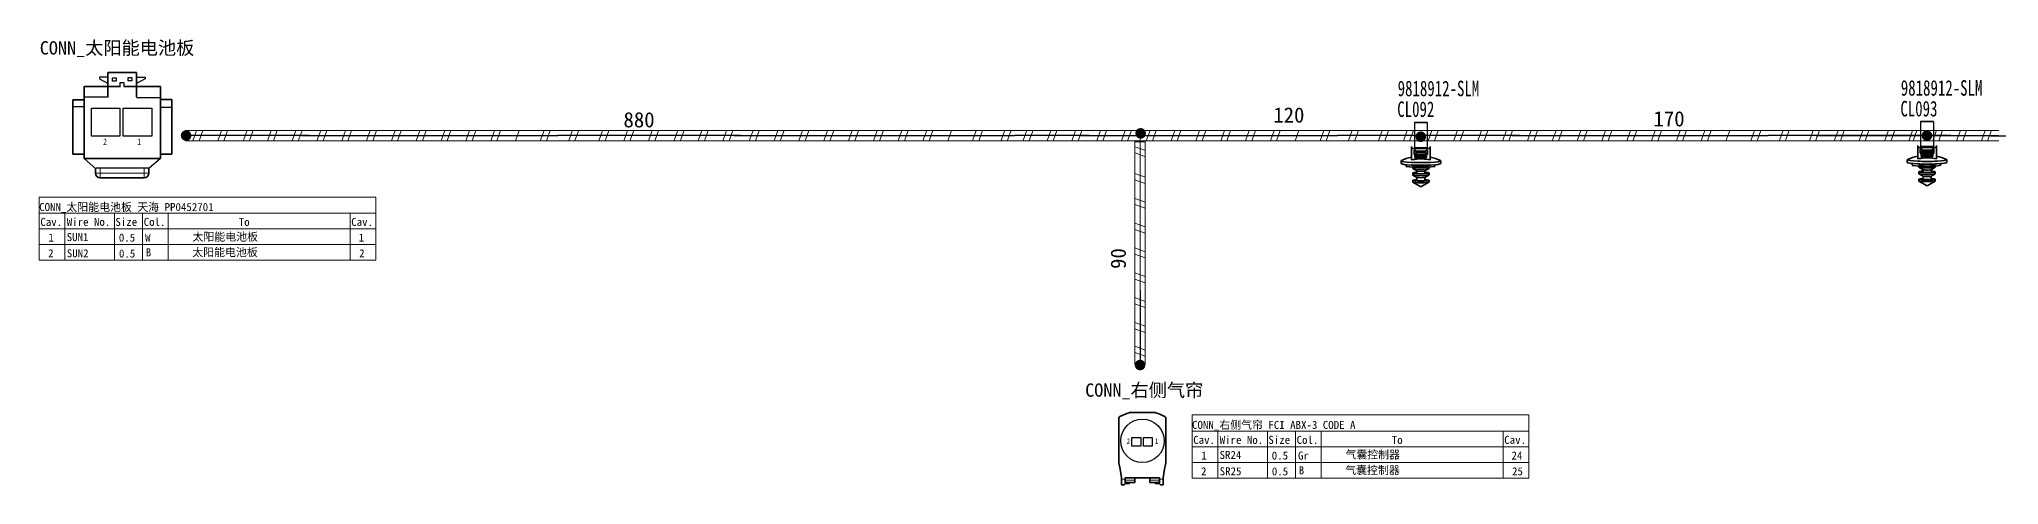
# Model space of a CAD drawing. Header units: millimetres. Extents: x 17 to 3784, y 12 to 1382.
# Drawn here: x 589.9 to 775.8, y 259.3 to 301.6 of the extents above; entities that cross this region are included whole.
import ezdxf

# ---------------------------------------------------------------- set-up
doc = ezdxf.new("R2010")
doc.units = ezdxf.units.MM
doc.layers.add('ENT', color=7, linetype='Continuous', lineweight=18)
doc.layers.add('粗实线层', color=7, linetype='Continuous', lineweight=35)
doc.styles.add('FangSong_GB2312_Style', font='simfang.ttf')
doc.styles.add('foton', font='', dxfattribs={"width": 0.7})
doc.styles.add('HZTXT', font='', dxfattribs={"width": 0.75})
doc.styles.add('样式 2', font='', dxfattribs={"width": 0.75})
doc.styles.get('foton').set_extended_font_data('宋体')
doc.styles.get('HZTXT').set_extended_font_data('宋体')
doc.styles.get('样式 2').set_extended_font_data('宋体')

msp = doc.modelspace()

# ---------------------------------------------------------------- hatches: boundary and pattern name
h = msp.add_hatch(color=0)
edge = h.paths.add_edge_path(flags=0)
edge.add_arc((603.83, 292.48), 0.507, -180, 180, ccw=False)
h = msp.add_hatch(color=0)
edge = h.paths.add_edge_path(flags=0)
edge.add_arc((694.4, 292.69), 0.507, -180, 180, ccw=False)
h = msp.add_hatch(color=0)
edge = h.paths.add_edge_path(flags=0)
edge.add_arc((720.98, 292.37), 0.507, -180, 180, ccw=False)
h = msp.add_hatch(color=0)
edge = h.paths.add_edge_path(flags=0)
edge.add_arc((769.01, 292.48), 0.507, -180, 180, ccw=False)
h = msp.add_hatch(color=0)
edge = h.paths.add_edge_path(flags=0)
edge.add_arc((694.35, 270.71), 0.507, 180, 540)

# ---------------------------------------------------------------- linework, layer by layer
for p, q in [((596.41, 298.03), (595.61, 298.03)), ((595.61, 298.03), (595.61, 297.86)), ((595.61, 297.86), (596.43, 297.41)), ((597.59, 297.14), (597.59, 297.51)), ((597.59, 297.51), (597.92, 297.51)), ((597.92, 297.51), (597.92, 297.14)), ((599.94, 297.86), (599.12, 297.41)), ((599.14, 298.03), (599.94, 298.03)), ((599.94, 298.03), (599.94, 297.86)), ((596.42, 296.11), (594.19, 296.11)), ((599.12, 296.09), (601.39, 296.09)), ((593.08, 295.23), (594.17, 295.23)), ((601.36, 295.19), (602.44, 295.19)), ((603.83, 292.98), (603.83, 291.98)), ((594.16, 290.32), (595.27, 289.34)), ((601.37, 290.28), (600.32, 289.38)), ((693.85, 291.91), (694.82, 291.91)), ((600.32, 289.38), (595.29, 289.38)), ((693.85, 270.75), (694.84, 270.75))]:
    msp.add_line(p, q)
at = {"color": 0, "lineweight": 35, "ltscale": 0.00625}
for p, q in [((596.41, 298.45), (596.41, 298.23)), ((599.13, 298.23), (599.13, 298.45))]:
    msp.add_line(p, q, dxfattribs=at)
at = {"color": 0, "lineweight": 35, "ltscale": 0.075}
msp.add_line((599.13, 298.45), (596.41, 298.45), dxfattribs=at)
at = {"color": 0, "lineweight": 35, "ltscale": 0.02}
for p, q in [((596.41, 298.23), (596.41, 297.5)), ((599.13, 298.23), (599.13, 297.5))]:
    msp.add_line(p, q, dxfattribs=at)
at = {"color": 0, "lineweight": 35, "ltscale": 0.009999}
for p, q in [((596.41, 297.5), (596.41, 296.11)), ((599.13, 297.5), (599.13, 296.15))]:
    msp.add_line(p, q, dxfattribs=at)
at = {"color": 0, "lineweight": 35, "ltscale": 0.0375}
for p, q in [((593.07, 292.32), (593.07, 295.88)), ((602.47, 295.9), (602.47, 292.41)), ((692.59, 259.35), (692.59, 259.88)), ((696.54, 259.35), (696.54, 259.88))]:
    msp.add_line(p, q, dxfattribs=at)
at = {"color": 0, "lineweight": 35, "ltscale": 0.03}
for p, q in [((593.07, 295.88), (594.15, 295.88)), ((594.15, 296.06), (594.15, 297.14)), ((594.15, 297.14), (597.6, 297.14)), ((597.92, 297.14), (601.39, 297.14)), ((601.39, 296.06), (601.39, 297.14)), ((601.39, 295.9), (602.47, 295.9)), ((593.07, 290.72), (594.15, 290.72)), ((602.47, 290.72), (601.39, 290.72))]:
    msp.add_line(p, q, dxfattribs=at)
at = {"color": 0, "lineweight": 35, "ltscale": 0.158751}
for p, q in [((594.15, 296.06), (594.15, 290.32)), ((601.39, 290.32), (601.39, 296.06))]:
    msp.add_line(p, q, dxfattribs=at)
at = {"color": 0}
for p, q in [((768.41, 293.82), (768.41, 291.43)), ((769.63, 293.82), (769.63, 291.43)), ((720.38, 293.72), (720.38, 291.33)), ((721.6, 293.72), (721.6, 291.33))]:
    msp.add_line(p, q, dxfattribs=at)
at = {"color": 0, "lineweight": 35, "ltscale": 0.137499}
for p, q in [((768.41, 293.82), (769.63, 293.82)), ((720.38, 293.72), (721.6, 293.72)), ((720.38, 291.33), (721.6, 291.33)), ((768.41, 291.43), (769.63, 291.43))]:
    msp.add_line(p, q, dxfattribs=at)
at = {"color": 0, "lineweight": 35, "ltscale": 0.05}
for p, q in [((593.07, 290.72), (593.07, 292.53)), ((602.47, 290.72), (602.47, 292.53))]:
    msp.add_line(p, q, dxfattribs=at)
at = {"color": 0, "lineweight": 35, "ltscale": 0.08625}
for p, q in [((597.27, 290.32), (594.15, 290.32)), ((601.39, 290.32), (598.27, 290.32))]:
    msp.add_line(p, q, dxfattribs=at)
at = {"color": 0, "lineweight": 35, "ltscale": 0.027499}
msp.add_line((597.27, 290.32), (598.27, 290.32), dxfattribs=at)
at = {"color": 0, "lineweight": 35, "ltscale": 0.027679}
for p, q in [((719.11, 290.08), (719.11, 289.83)), ((722.87, 290.08), (722.87, 289.83)), ((767.14, 290.19), (767.14, 289.94)), ((770.9, 290.19), (770.9, 289.94))]:
    msp.add_line(p, q, dxfattribs=at)
at = {"color": 0, "lineweight": 35, "ltscale": 0.021804}
for p, q in [((720.1, 291.24), (720.11, 291.43)), ((720.35, 290.88), (720.34, 290.69)), ((720.44, 290.88), (720.43, 290.69)), ((720.44, 290.59), (720.43, 290.4)), ((721.55, 290.88), (721.54, 290.69)), ((721.87, 291.24), (721.88, 291.43)), ((768.13, 291.35), (768.14, 291.54)), ((768.38, 290.99), (768.37, 290.8)), ((768.47, 290.99), (768.46, 290.8)), ((768.47, 290.7), (768.46, 290.51)), ((769.58, 290.99), (769.57, 290.79)), ((769.9, 291.35), (769.91, 291.54))]:
    msp.add_line(p, q, dxfattribs=at)
at = {"color": 0, "lineweight": 35, "ltscale": 0.199999}
for p, q in [((720.1, 291.24), (721.87, 291.24)), ((768.13, 291.35), (769.9, 291.35))]:
    msp.add_line(p, q, dxfattribs=at)
at = {"color": 0, "lineweight": 35, "ltscale": 0.120856}
for p, q in [((720.1, 291.24), (720.1, 290.17)), ((721.87, 291.24), (721.87, 290.17)), ((768.13, 291.35), (768.13, 290.28)), ((769.9, 291.35), (769.9, 290.28))]:
    msp.add_line(p, q, dxfattribs=at)
at = {"color": 0, "lineweight": 35, "ltscale": 0.047321}
for p, q in [((720.34, 290.69), (720.34, 291.11)), ((721.63, 290.69), (721.63, 291.11)), ((768.37, 290.8), (768.37, 291.21)), ((769.66, 290.79), (769.66, 291.21))]:
    msp.add_line(p, q, dxfattribs=at)
at = {"color": 0, "lineweight": 35, "ltscale": 0.014999}
for p, q in [((720.48, 291.11), (720.34, 291.11)), ((768.51, 291.21), (768.37, 291.21)), ((693.86, 259.79), (693.86, 259.58)), ((695.27, 259.79), (695.27, 259.58))]:
    msp.add_line(p, q, dxfattribs=at)
at = {"color": 0, "lineweight": 35, "ltscale": 0.010001}
for p, q in [((720.34, 290.69), (720.43, 290.69)), ((721.54, 290.69), (721.63, 290.69)), ((768.37, 290.8), (768.46, 290.8)), ((769.57, 290.79), (769.66, 290.79)), ((692.59, 260.02), (692.59, 259.88)), ((692.94, 259.88), (692.94, 260.02)), ((696.19, 259.88), (696.19, 260.02)), ((696.54, 259.88), (696.54, 260.02))]:
    msp.add_line(p, q, dxfattribs=at)
at = {"color": 0, "lineweight": 35, "ltscale": 0.025537}
for p, q in [((720.35, 290.88), (720.35, 291.11)), ((768.38, 290.99), (768.38, 291.21))]:
    msp.add_line(p, q, dxfattribs=at)
at = {"color": 0, "lineweight": 35, "ltscale": 0.01}
for p, q in [((720.35, 290.88), (720.44, 290.88)), ((768.38, 290.99), (768.47, 290.99))]:
    msp.add_line(p, q, dxfattribs=at)
at = {"color": 0, "lineweight": 35, "ltscale": 0.032373}
for p, q in [((720.43, 290.4), (720.43, 290.69)), ((720.44, 290.59), (720.44, 290.88)), ((768.46, 290.51), (768.46, 290.8)), ((768.47, 290.7), (768.47, 290.99))]:
    msp.add_line(p, q, dxfattribs=at)
at = {"color": 0, "lineweight": 35, "ltscale": 0.124999}
for p, q in [((721.54, 290.4), (720.43, 290.4)), ((769.57, 290.51), (768.46, 290.51))]:
    msp.add_line(p, q, dxfattribs=at)
at = {"color": 0, "lineweight": 35, "ltscale": 0.01149}
for p, q in [((720.54, 290.59), (720.44, 290.59)), ((768.57, 290.7), (768.47, 290.7))]:
    msp.add_line(p, q, dxfattribs=at)
at = {"color": 0, "lineweight": 35, "ltscale": 0.012451}
for p, q in [((720.48, 291.11), (720.48, 291)), ((720.54, 290.67), (720.54, 290.56)), ((721.43, 290.67), (721.43, 290.56)), ((721.5, 291.11), (721.5, 291)), ((768.51, 291.21), (768.51, 291.1)), ((768.57, 290.78), (768.57, 290.67)), ((769.46, 290.78), (769.46, 290.67)), ((769.53, 291.21), (769.53, 291.1))]:
    msp.add_line(p, q, dxfattribs=at)
at = {"color": 0, "lineweight": 35, "ltscale": 0.114999}
for p, q in [((721.5, 291), (720.48, 291)), ((769.53, 291.1), (768.51, 291.1)), ((595.69, 288.46), (599.85, 288.46))]:
    msp.add_line(p, q, dxfattribs=at)
at = {"color": 0, "lineweight": 35, "ltscale": 0.1}
for p, q in [((720.54, 290.87), (721.43, 290.87)), ((720.55, 290.48), (721.43, 290.48)), ((768.57, 290.98), (769.46, 290.98)), ((768.58, 290.59), (769.46, 290.59))]:
    msp.add_line(p, q, dxfattribs=at)
at = {"color": 0, "lineweight": 35, "ltscale": 0.000439834}
for p, q in [((720.54, 290.87), (720.54, 290.87)), ((768.57, 290.98), (768.57, 290.98))]:
    msp.add_line(p, q, dxfattribs=at)
at = {"color": 0, "lineweight": 35, "ltscale": 0.099999}
for p, q in [((720.54, 290.87), (721.43, 290.87)), ((720.54, 290.69), (721.43, 290.69)), ((768.57, 290.98), (769.46, 290.98)), ((768.57, 290.8), (769.46, 290.8))]:
    msp.add_line(p, q, dxfattribs=at)
at = {"color": 0, "lineweight": 35, "ltscale": 0.019922}
for p, q in [((720.54, 290.87), (720.54, 290.69)), ((721.43, 290.87), (721.43, 290.69)), ((768.57, 290.98), (768.57, 290.8)), ((769.46, 290.98), (769.46, 290.8))]:
    msp.add_line(p, q, dxfattribs=at)
at = {"color": 0, "lineweight": 35, "ltscale": 0.002181}
for p, q in [((720.54, 290.69), (720.54, 290.67)), ((721.43, 290.69), (721.43, 290.67)), ((768.57, 290.8), (768.57, 290.78)), ((769.46, 290.8), (769.46, 290.78))]:
    msp.add_line(p, q, dxfattribs=at)
at = {"color": 0, "lineweight": 35, "ltscale": 0.099998}
for p, q in [((720.54, 290.67), (721.43, 290.67)), ((720.54, 290.56), (721.43, 290.56)), ((768.57, 290.78), (769.46, 290.78)), ((768.57, 290.67), (769.46, 290.67))]:
    msp.add_line(p, q, dxfattribs=at)
at = {"color": 0, "lineweight": 35, "ltscale": 0.009468}
for p, q in [((720.55, 290.56), (720.55, 290.48)), ((768.58, 290.67), (768.58, 290.59))]:
    msp.add_line(p, q, dxfattribs=at)
at = {"color": 0, "lineweight": 35, "ltscale": 0.018183}
for p, q in [((721.43, 290.71), (721.43, 290.87)), ((769.46, 290.82), (769.46, 290.98))]:
    msp.add_line(p, q, dxfattribs=at)
at = {"color": 0, "lineweight": 35, "ltscale": 0.000439867}
for p, q in [((721.43, 290.87), (721.43, 290.87)), ((769.46, 290.98), (769.46, 290.98))]:
    msp.add_line(p, q, dxfattribs=at)
at = {"color": 0, "lineweight": 35, "ltscale": 0.002853}
for p, q in [((721.43, 290.74), (721.43, 290.71)), ((769.46, 290.84), (769.46, 290.82))]:
    msp.add_line(p, q, dxfattribs=at)
at = {"color": 0, "lineweight": 35, "ltscale": 0.023842}
for p, q in [((721.43, 290.52), (721.43, 290.73)), ((769.46, 290.62), (769.46, 290.83))]:
    msp.add_line(p, q, dxfattribs=at)
at = {"color": 0, "lineweight": 35, "ltscale": 0.012045}
for p, q in [((721.54, 290.59), (721.43, 290.59)), ((769.57, 290.7), (769.46, 290.7))]:
    msp.add_line(p, q, dxfattribs=at)
at = {"color": 0, "lineweight": 35, "ltscale": 0.001513}
for p, q in [((721.43, 290.56), (721.43, 290.58)), ((769.46, 290.67), (769.46, 290.68))]:
    msp.add_line(p, q, dxfattribs=at)
at = {"color": 0, "lineweight": 35, "ltscale": 0.010273}
for p, q in [((721.43, 290.57), (721.43, 290.48)), ((769.46, 290.68), (769.46, 290.59))]:
    msp.add_line(p, q, dxfattribs=at)
at = {"color": 0, "lineweight": 35, "ltscale": 0.004356}
for p, q in [((721.43, 290.48), (721.43, 290.52)), ((769.46, 290.59), (769.46, 290.62))]:
    msp.add_line(p, q, dxfattribs=at)
at = {"color": 0, "lineweight": 35, "ltscale": 0.012463}
for p, q in [((721.5, 291.11), (721.5, 291)), ((769.53, 291.21), (769.53, 291.1))]:
    msp.add_line(p, q, dxfattribs=at)
at = {"color": 0, "lineweight": 35, "ltscale": 0.015}
for p, q in [((721.63, 291.11), (721.5, 291.11)), ((769.66, 291.21), (769.53, 291.21))]:
    msp.add_line(p, q, dxfattribs=at)
at = {"color": 0, "lineweight": 35, "ltscale": 0.032379}
for p, q in [((721.54, 290.4), (721.54, 290.69)), ((769.57, 290.51), (769.57, 290.79))]:
    msp.add_line(p, q, dxfattribs=at)
at = {"color": 0, "lineweight": 35, "ltscale": 0.009064}
for p, q in [((721.55, 290.88), (721.63, 290.88)), ((769.58, 290.99), (769.66, 290.99))]:
    msp.add_line(p, q, dxfattribs=at)
at = {"color": 0, "lineweight": 35, "ltscale": 0.113794}
for p, q in [((721.88, 290.42), (721.88, 291.43)), ((769.91, 290.53), (769.91, 291.54))]:
    msp.add_line(p, q, dxfattribs=at)
at = {"color": 0, "lineweight": 35, "ltscale": 0.0125}
for p, q in [((595.24, 289.37), (595.24, 288.92)), ((600.3, 288.92), (600.3, 289.37))]:
    msp.add_line(p, q, dxfattribs=at)
at = {"color": 0, "lineweight": 13, "ltscale": 0.0125}
for p, q in [((595.24, 288.92), (595.69, 288.92)), ((595.69, 289.37), (595.69, 288.92)), ((595.69, 288.46), (595.69, 288.92)), ((599.85, 288.92), (599.85, 289.37)), ((600.3, 288.92), (599.85, 288.92)), ((599.85, 288.46), (599.85, 288.92))]:
    msp.add_line(p, q, dxfattribs=at)
at = {"color": 0, "lineweight": 13, "ltscale": 0.114999}
msp.add_line((595.69, 288.92), (599.85, 288.92), dxfattribs=at)
at = {"color": 0, "lineweight": 35, "ltscale": 0.01853}
for p, q in [((720.22, 289.37), (720.22, 289.54)), ((768.25, 289.48), (768.25, 289.64))]:
    msp.add_line(p, q, dxfattribs=at)
at = {"color": 0, "lineweight": 35, "ltscale": 0.051177}
for p, q in [((720.61, 289.13), (720.22, 289.36)), ((768.64, 289.24), (768.25, 289.47))]:
    msp.add_line(p, q, dxfattribs=at)
at = {"color": 0, "lineweight": 35, "ltscale": 0.019769}
for p, q in [((720.22, 288.75), (720.22, 288.93)), ((721.77, 288.75), (721.77, 288.93)), ((768.25, 288.86), (768.25, 289.04)), ((769.8, 288.86), (769.8, 289.04))]:
    msp.add_line(p, q, dxfattribs=at)
at = {"color": 0, "lineweight": 35, "ltscale": 0.051179}
for p, q in [((720.61, 288.51), (720.22, 288.74)), ((721.37, 288.51), (721.76, 288.74)), ((768.64, 288.62), (768.25, 288.85)), ((769.4, 288.62), (769.79, 288.85))]:
    msp.add_line(p, q, dxfattribs=at)
at = {"color": 0, "lineweight": 35, "ltscale": 0.017883}
for p, q in [((720.22, 288.07), (720.22, 288.23)), ((721.77, 288.07), (721.77, 288.23)), ((768.25, 288.18), (768.25, 288.34)), ((769.8, 288.18), (769.8, 288.34))]:
    msp.add_line(p, q, dxfattribs=at)
at = {"color": 0, "lineweight": 35, "ltscale": 0.02207}
for p, q in [((720.61, 289.48), (720.61, 289.67)), ((721.37, 289.48), (721.37, 289.67)), ((768.64, 289.58), (768.64, 289.78)), ((769.4, 289.58), (769.4, 289.78))]:
    msp.add_line(p, q, dxfattribs=at)
at = {"color": 0, "lineweight": 35, "ltscale": 0.029858}
for p, q in [((720.61, 288.87), (720.61, 289.13)), ((721.37, 288.87), (721.37, 289.13)), ((768.64, 288.98), (768.64, 289.24)), ((769.4, 288.98), (769.4, 289.24))]:
    msp.add_line(p, q, dxfattribs=at)
at = {"color": 0, "lineweight": 35, "ltscale": 0.032245}
for p, q in [((720.61, 288.23), (720.61, 288.51)), ((721.37, 288.23), (721.37, 288.51)), ((768.64, 288.34), (768.64, 288.62)), ((769.4, 288.34), (769.4, 288.62))]:
    msp.add_line(p, q, dxfattribs=at)
at = {"color": 0, "lineweight": 35, "ltscale": 0.051178}
for p, q in [((721.37, 289.13), (721.76, 289.36)), ((769.4, 289.24), (769.79, 289.47))]:
    msp.add_line(p, q, dxfattribs=at)
at = {"color": 0, "lineweight": 35, "ltscale": 0.018536}
for p, q in [((721.77, 289.37), (721.77, 289.54)), ((769.8, 289.48), (769.8, 289.64))]:
    msp.add_line(p, q, dxfattribs=at)
at = {"color": 0, "lineweight": 35, "ltscale": 0.100609}
for p, q in [((720.99, 287.61), (720.22, 288.06)), ((769.02, 287.71), (768.25, 288.17))]:
    msp.add_line(p, q, dxfattribs=at)
at = {"color": 0, "lineweight": 35, "ltscale": 0.10061}
for p, q in [((720.99, 287.61), (721.76, 288.06)), ((769.02, 287.71), (769.79, 288.17))]:
    msp.add_line(p, q, dxfattribs=at)
at = {"color": 0, "lineweight": 35, "ltscale": 0.171391}
msp.add_line((695.78, 266.2), (693.35, 266.2), dxfattribs=at)
at = {"color": 0, "lineweight": 35, "ltscale": 0.182632}
for p, q in [((692.34, 265.67), (692.34, 263.09)), ((696.79, 263.09), (696.79, 265.67))]:
    msp.add_line(p, q, dxfattribs=at)
at = {"color": 0, "lineweight": 35, "ltscale": 0.117499}
for p, q in [((692.34, 261.43), (692.34, 263.09)), ((696.79, 261.43), (696.79, 263.09))]:
    msp.add_line(p, q, dxfattribs=at)
at = {"color": 0, "lineweight": 35, "ltscale": 0.043145}
for p, q in [((692.34, 261.43), (692.45, 260.83)), ((696.79, 261.43), (696.68, 260.83))]:
    msp.add_line(p, q, dxfattribs=at)
at = {"color": 0, "lineweight": 35, "ltscale": 0.058375}
for p, q in [((692.45, 260.83), (692.59, 260.02)), ((696.54, 260.02), (696.68, 260.83))]:
    msp.add_line(p, q, dxfattribs=at)
at = {"color": 0, "lineweight": 13, "ltscale": 0.025}
for p, q in [((692.59, 259.88), (692.94, 259.88)), ((696.19, 259.88), (696.54, 259.88))]:
    msp.add_line(p, q, dxfattribs=at)
at = {"color": 0, "lineweight": 35, "ltscale": 0.0175}
for p, q in [((692.59, 259.35), (692.84, 259.35)), ((696.3, 259.35), (696.54, 259.35))]:
    msp.add_line(p, q, dxfattribs=at)
at = {"color": 0, "lineweight": 35, "ltscale": 0.010607}
for p, q in [((692.94, 259.45), (692.83, 259.35)), ((696.19, 259.45), (696.3, 259.35))]:
    msp.add_line(p, q, dxfattribs=at)
at = {"color": 0, "lineweight": 35, "ltscale": 0.23}
msp.add_line((696.19, 260.02), (692.94, 260.02), dxfattribs=at)
at = {"color": 0, "lineweight": 35, "ltscale": 0.029999}
for p, q in [((692.94, 259.45), (692.94, 259.88)), ((696.19, 259.45), (696.19, 259.88))]:
    msp.add_line(p, q, dxfattribs=at)
at = {"color": 0, "lineweight": 13, "ltscale": 0.065}
for p, q in [((692.94, 259.79), (693.86, 259.79)), ((695.27, 259.79), (696.19, 259.79))]:
    msp.add_line(p, q, dxfattribs=at)
at = {"color": 0, "lineweight": 35, "ltscale": 0.065}
for p, q in [((692.94, 259.58), (693.86, 259.58)), ((695.27, 259.58), (696.19, 259.58))]:
    msp.add_line(p, q, dxfattribs=at)
at = {"color": 0, "lineweight": 13, "ltscale": 0.02875}
for p, q in [((692.94, 259.52), (693.35, 259.52)), ((695.78, 259.52), (696.19, 259.52))]:
    msp.add_line(p, q, dxfattribs=at)
at = {"color": 0, "lineweight": 35, "ltscale": 0.02875}
for p, q in [((692.94, 259.47), (693.35, 259.47)), ((695.78, 259.47), (696.19, 259.47))]:
    msp.add_line(p, q, dxfattribs=at)
at = {"color": 0, "lineweight": 35, "ltscale": 0.003876}
for p, q in [((693.35, 259.58), (693.35, 259.52)), ((695.78, 259.58), (695.78, 259.52))]:
    msp.add_line(p, q, dxfattribs=at)
at = {"color": 0, "lineweight": 35, "ltscale": 0.003748}
for p, q in [((693.35, 259.52), (693.35, 259.47)), ((695.78, 259.52), (695.78, 259.47))]:
    msp.add_line(p, q, dxfattribs=at)
at = {"color": 0, "lineweight": 35, "ltscale": 0.016251}
for p, q in [((693.86, 260.02), (693.86, 259.79)), ((695.27, 260.02), (695.27, 259.79))]:
    msp.add_line(p, q, dxfattribs=at)
for points in [[(596.86, 297.96), (597.2, 297.96), (597.2, 297.64), (596.86, 297.64)], [(598.33, 297.98), (598.67, 297.98), (598.67, 297.67), (598.33, 297.67)]]:
    msp.add_lwpolyline(points, close=True)
at = {"color": 0}
for points in [[(594.84, 295.08), (597.55, 295.08), (597.55, 292.44), (594.84, 292.44)], [(597.87, 295.08), (600.59, 295.08), (600.59, 292.44), (597.87, 292.44)], [(694.42, 263.02), (693.57, 263.02), (693.57, 263.84), (694.42, 263.84)], [(695.51, 263.02), (694.66, 263.02), (694.66, 263.84), (695.51, 263.84)]]:
    msp.add_lwpolyline(points, close=True, dxfattribs=at)
at = {"color": 7, "linetype": 'Continuous', "lineweight": 0}
for points in [[(603.77, 292.97), (606.12, 292.97)], [(606.12, 291.99), (603.77, 291.99)], [(604.47, 291.99), (604.83, 292.97)], [(605.06, 291.99), (605.42, 292.97)], [(606.12, 292.97), (608.48, 292.97)], [(608.48, 291.99), (606.12, 291.99)], [(606.83, 291.99), (607.18, 292.97)], [(607.42, 291.99), (607.77, 292.97)], [(608.48, 292.97), (610.83, 292.97)], [(610.83, 291.99), (608.48, 291.99)], [(609.27, 292.01), (609.62, 292.99)], [(609.86, 292.01), (610.21, 292.99)], [(610.83, 292.97), (613.19, 292.97)], [(613.19, 291.99), (610.83, 291.99)], [(611.54, 291.99), (611.89, 292.97)], [(612.13, 291.99), (612.48, 292.97)], [(613.19, 292.97), (615.54, 292.97)], [(615.54, 291.99), (613.19, 291.99)], [(613.89, 291.99), (614.25, 292.97)], [(614.48, 291.99), (614.83, 292.97)], [(615.54, 292.97), (617.9, 292.97)], [(617.9, 291.99), (615.54, 291.99)], [(616.6, 292.97), (616.25, 291.99)], [(617.19, 292.97), (616.84, 291.99)], [(617.9, 292.97), (620.25, 292.97)], [(620.25, 291.99), (617.9, 291.99)], [(618.96, 292.97), (618.6, 291.99)], [(619.54, 292.97), (619.19, 291.99)], [(620.25, 292.97), (622.6, 292.97)], [(622.6, 291.99), (620.25, 291.99)], [(621.31, 292.97), (620.96, 291.99)], [(621.9, 292.97), (621.55, 291.99)], [(622.6, 292.97), (624.96, 292.97)], [(624.96, 291.99), (622.6, 291.99)], [(623.66, 292.97), (623.31, 291.99)], [(624.25, 292.97), (623.9, 291.99)], [(624.96, 292.97), (627.31, 292.97)], [(627.31, 291.99), (624.96, 291.99)], [(626.02, 292.97), (625.67, 291.99)], [(626.61, 292.97), (626.25, 291.99)], [(627.31, 292.97), (629.67, 292.97)], [(629.67, 291.99), (627.31, 291.99)], [(628.37, 292.97), (628.02, 291.99)], [(628.96, 292.97), (628.61, 291.99)], [(629.67, 292.97), (632.02, 292.97)], [(632.02, 291.99), (629.67, 291.99)], [(630.73, 292.97), (630.37, 291.99)], [(631.32, 292.97), (630.96, 291.99)], [(632.02, 292.97), (634.38, 292.97)], [(634.38, 291.99), (632.02, 291.99)], [(633.08, 292.97), (632.73, 291.99)], [(633.67, 292.97), (633.32, 291.99)], [(634.38, 292.97), (636.73, 292.97)], [(636.73, 291.99), (634.38, 291.99)], [(635.44, 292.97), (635.08, 291.99)], [(636.73, 292.97), (639.09, 292.97)], [(639.09, 291.99), (636.73, 291.99)], [(637.79, 292.97), (637.44, 291.99)], [(638.38, 292.97), (638.03, 291.99)], [(639.09, 292.97), (641.44, 292.97)], [(641.44, 291.99), (639.09, 291.99)], [(640.15, 292), (640.5, 292.98)], [(640.73, 292), (641.09, 292.98)], [(644.65, 291.99), (641.2, 291.99)], [(641.29, 292.97), (644.65, 292.97)], [(643, 291.99), (643.35, 292.97)], [(643.59, 291.99), (643.94, 292.97)], [(644.65, 292.97), (647, 292.97)], [(647, 291.99), (644.65, 291.99)], [(645.35, 291.99), (645.71, 292.97)], [(645.94, 291.99), (646.3, 292.97)], [(647, 292.97), (649.36, 292.97)], [(649.36, 291.99), (647, 291.99)], [(647.71, 291.99), (648.06, 292.97)], [(648.3, 291.99), (648.65, 292.97)], [(649.36, 292.97), (651.71, 292.97)], [(651.71, 291.99), (649.36, 291.99)], [(650.15, 292.01), (650.5, 292.99)], [(650.74, 292.01), (651.09, 292.99)], [(651.71, 292.97), (654.06, 292.97)], [(654.06, 291.99), (651.71, 291.99)], [(652.42, 291.99), (652.77, 292.97)], [(653.01, 291.99), (653.36, 292.97)], [(654.06, 292.97), (656.96, 292.97)], [(656.71, 291.99), (654.06, 291.99)], [(654.77, 291.99), (655.12, 292.97)], [(655.36, 291.99), (655.71, 292.97)], [(656.57, 292.97), (658.92, 292.97)], [(658.92, 291.99), (656.57, 291.99)], [(657.63, 292.97), (657.27, 291.99)], [(658.21, 292.97), (657.86, 291.99)], [(658.92, 292.97), (661.27, 292.97)], [(661.27, 291.99), (658.92, 291.99)], [(659.98, 292.97), (659.63, 291.99)], [(660.57, 292.97), (660.21, 291.99)], [(661.27, 292.97), (663.63, 292.97)], [(663.63, 291.99), (661.27, 291.99)], [(662.33, 292.97), (661.98, 291.99)], [(662.92, 292.97), (662.57, 291.99)], [(663.63, 292.97), (665.98, 292.97)], [(665.98, 291.99), (663.63, 291.99)], [(664.69, 292.97), (664.34, 291.99)], [(665.28, 292.97), (664.92, 291.99)], [(665.98, 292.97), (668.34, 292.97)], [(668.34, 291.99), (665.98, 291.99)], [(667.04, 292.97), (666.69, 291.99)], [(667.63, 292.97), (667.28, 291.99)], [(668.34, 292.97), (670.69, 292.97)], [(670.69, 291.99), (668.34, 291.99)], [(669.4, 292.97), (669.04, 291.99)], [(669.99, 292.97), (669.63, 291.99)], [(670.69, 292.97), (673.05, 292.97)], [(673.05, 291.99), (670.69, 291.99)], [(671.75, 292.97), (671.4, 291.99)], [(672.34, 292.97), (671.99, 291.99)], [(673.05, 292.97), (675.4, 292.97)], [(675.4, 291.99), (673.05, 291.99)], [(674.11, 292.97), (673.75, 291.99)], [(674.69, 292.97), (674.34, 291.99)], [(675.4, 292.97), (677.75, 292.97)], [(677.75, 291.99), (675.4, 291.99)], [(676.46, 292.97), (676.11, 291.99)], [(677.75, 292.97), (680.11, 292.97)], [(680.11, 291.99), (677.75, 291.99)], [(678.81, 292.97), (678.46, 291.99)], [(679.4, 292.97), (679.05, 291.99)], [(680.11, 292.97), (682.46, 292.97)], [(682.46, 291.99), (680.11, 291.99)], [(681.17, 292), (681.52, 292.98)], [(681.76, 292), (682.11, 292.98)], [(682.46, 292.97), (684.81, 292.97)], [(684.81, 291.99), (682.46, 291.99)], [(683.25, 292.01), (683.61, 292.99)], [(683.84, 292.01), (684.2, 292.99)], [(684.81, 292.97), (687.17, 292.97)], [(687.17, 291.99), (684.81, 291.99)], [(685.52, 291.99), (685.87, 292.97)], [(686.11, 291.99), (686.46, 292.97)], [(687.17, 292.97), (689.52, 292.97)], [(689.52, 291.99), (687.17, 291.99)], [(687.88, 291.99), (688.23, 292.97)], [(688.46, 291.99), (688.82, 292.97)], [(689.52, 292.97), (691.88, 292.97)], [(691.88, 291.99), (689.52, 291.99)], [(690.58, 292.97), (690.23, 291.99)], [(691.17, 292.97), (690.82, 291.99)], [(691.88, 292.97), (694.23, 292.97)], [(694.23, 291.99), (691.88, 291.99)], [(692.94, 292.97), (692.58, 291.99)], [(693.52, 292.97), (693.17, 291.99)], [(693.86, 289.59), (693.86, 291.94)], [(694.23, 292.97), (696.59, 292.97)], [(696.59, 291.99), (694.23, 291.99)], [(694.84, 291.94), (694.84, 289.59)], [(695.29, 292.97), (694.94, 291.99)], [(695.88, 292.97), (695.53, 291.99)], [(696.59, 292.97), (698.94, 292.97)], [(698.94, 291.99), (696.59, 291.99)], [(697.64, 292.97), (697.29, 291.99)], [(698.23, 292.97), (697.88, 291.99)], [(698.94, 292.97), (701.29, 292.97)], [(701.29, 291.99), (698.94, 291.99)], [(700, 292.97), (699.65, 291.99)], [(700.59, 292.97), (700.23, 291.99)], [(701.29, 292.97), (703.65, 292.97)], [(703.65, 291.99), (701.29, 291.99)], [(702.35, 292.97), (702, 291.99)], [(702.94, 292.97), (702.59, 291.99)], [(703.65, 292.97), (706, 292.97)], [(706, 291.99), (703.65, 291.99)], [(704.71, 292.97), (704.35, 291.99)], [(705.3, 292.97), (704.94, 291.99)], [(706, 292.97), (708.36, 292.97)], [(708.36, 291.99), (706, 291.99)], [(707.06, 292.97), (706.71, 291.99)], [(707.65, 292.97), (707.3, 291.99)], [(708.36, 292.97), (710.71, 292.97)], [(710.71, 291.99), (708.36, 291.99)], [(709.42, 292.97), (709.06, 291.99)], [(694.85, 291.06), (693.87, 291.42)], [(694.85, 290.47), (693.87, 290.83)], [(693.86, 287.23), (693.86, 289.59)], [(693.86, 288.88), (694.84, 288.53)], [(693.86, 288.29), (694.84, 287.94)], [(694.84, 289.59), (694.84, 287.23)], [(693.86, 284.88), (693.86, 287.23)], [(693.86, 286.52), (694.84, 286.17)], [(694.84, 287.23), (694.84, 284.88)], [(693.86, 285.94), (694.84, 285.58)], [(693.86, 282.52), (693.86, 284.88)], [(694.84, 284.88), (694.84, 282.52)], [(693.86, 284.17), (694.84, 283.82)], [(693.86, 283.58), (694.84, 283.23)], [(693.86, 280.17), (693.86, 282.52)], [(693.86, 281.82), (694.84, 281.46)], [(693.86, 281.23), (694.84, 280.87)], [(694.84, 282.52), (694.84, 280.17)], [(693.86, 277.81), (693.86, 280.17)], [(693.86, 279.46), (694.84, 279.11)], [(694.84, 280.17), (694.84, 277.81)], [(693.86, 278.87), (694.84, 278.52)], [(693.86, 275.46), (693.86, 277.81)], [(694.84, 276.75), (693.86, 277.11)], [(694.84, 277.81), (694.84, 275.46)], [(694.84, 276.17), (693.86, 276.52)], [(693.86, 273.11), (693.86, 275.46)], [(694.84, 275.46), (694.84, 273.11)], [(694.84, 274.4), (693.86, 274.75)], [(694.84, 273.81), (693.86, 274.16)], [(694.82, 272.13), (693.84, 272.49)], [(694.82, 271.55), (693.84, 271.9)], [(693.86, 270.75), (693.86, 273.11)], [(694.84, 273.11), (694.84, 270.75)]]:
    msp.add_lwpolyline(points, dxfattribs=at)
at = {"color": 7, "linetype": 'Continuous', "lineweight": 13}
for points in [[(615.54, 292.48), (603.82, 292.48)], [(639.09, 292.48), (615.57, 292.48)], [(656.42, 292.48), (639.09, 292.48)], [(680.11, 292.48), (656.6, 292.48)], [(689.52, 292.48), (682.43, 292.48)], [(713.07, 292.48), (689.56, 292.48)], [(694.35, 292.82), (694.35, 270.72)], [(589.89, 286.65), (621.83, 286.65)], [(589.89, 286.65), (589.89, 280.65)], [(621.83, 286.65), (621.83, 280.65)], [(589.89, 285.12), (621.83, 285.12)], [(592.33, 285.12), (592.33, 280.65)], [(597.03, 285.12), (597.03, 280.65)], [(599.7, 285.12), (599.7, 280.65)], [(602.14, 285.12), (602.14, 280.65)], [(619.4, 285.12), (619.4, 280.65)], [(589.89, 283.63), (621.83, 283.63)], [(589.89, 282.14), (621.83, 282.14)], [(589.89, 280.65), (621.83, 280.65)], [(699.28, 265.98), (731.23, 265.98)], [(699.28, 265.98), (699.28, 259.97)], [(731.23, 265.98), (731.23, 259.97)], [(699.28, 264.45), (731.23, 264.45)], [(701.72, 264.45), (701.72, 259.97)], [(706.43, 264.45), (706.43, 259.97)], [(709.09, 264.45), (709.09, 259.97)], [(711.53, 264.45), (711.53, 259.97)], [(728.79, 264.45), (728.79, 259.97)], [(699.28, 262.96), (731.23, 262.96)], [(699.28, 261.47), (731.23, 261.47)], [(699.28, 259.97), (731.23, 259.97)]]:
    msp.add_lwpolyline(points, dxfattribs=at)
at = {"color": 7, "linetype": 'Continuous', "lineweight": 25}
for points in [[(615.55, 292.48), (603.82, 292.48)], [(614.79, 292.48), (639.09, 292.48)], [(656.43, 292.48), (639.09, 292.48)], [(655.81, 292.48), (682.44, 292.48)], [(689.53, 292.48), (682.43, 292.48)], [(688.77, 292.48), (713.07, 292.48)], [(694.35, 277.82), (694.35, 270.72)]]:
    msp.add_lwpolyline(points, dxfattribs=at)
at = {"color": 0, "linetype": 'Continuous', "lineweight": 0}
for points in [[(710.71, 292.97), (713.07, 292.97)], [(713.07, 291.99), (710.71, 291.99)], [(711.77, 292.97), (711.42, 291.99)], [(712.36, 292.97), (712.01, 291.99)], [(713.07, 292.97), (715.42, 292.97)], [(715.42, 291.99), (713.07, 291.99)], [(714.13, 292), (714.48, 292.98)], [(714.71, 292), (715.07, 292.98)], [(718.63, 291.99), (715.18, 291.99)], [(715.27, 292.97), (718.63, 292.97)], [(716.98, 291.99), (717.33, 292.97)], [(717.57, 291.99), (717.92, 292.97)], [(718.63, 292.97), (720.98, 292.97)], [(720.98, 291.99), (718.63, 291.99)], [(719.33, 291.99), (719.69, 292.97)], [(719.92, 291.99), (720.28, 292.97)], [(720.98, 292.97), (723.34, 292.97)], [(723.34, 291.99), (720.98, 291.99)], [(721.69, 291.99), (722.04, 292.97)], [(722.28, 291.99), (722.63, 292.97)], [(723.34, 292.97), (725.69, 292.97)], [(725.69, 291.99), (723.34, 291.99)], [(724.13, 292.01), (724.48, 292.99)], [(724.72, 292.01), (725.07, 292.99)], [(725.69, 292.97), (728.05, 292.97)], [(728.05, 291.99), (725.69, 291.99)], [(726.4, 291.99), (726.75, 292.97)], [(726.99, 291.99), (727.34, 292.97)], [(728.05, 292.97), (730.4, 292.97)], [(730.4, 291.99), (728.05, 291.99)], [(728.75, 291.99), (729.1, 292.97)], [(729.34, 291.99), (729.69, 292.97)], [(730.4, 292.97), (732.76, 292.97)], [(732.76, 291.99), (730.4, 291.99)], [(731.46, 292.97), (731.11, 291.99)], [(732.05, 292.97), (731.7, 291.99)], [(732.76, 292.97), (735.11, 292.97)], [(735.11, 291.99), (732.76, 291.99)], [(733.82, 292.97), (733.46, 291.99)], [(734.4, 292.97), (734.05, 291.99)], [(735.11, 292.97), (737.46, 292.97)], [(737.46, 291.99), (735.11, 291.99)], [(736.17, 292.97), (735.82, 291.99)], [(736.76, 292.97), (736.41, 291.99)], [(737.46, 292.97), (739.82, 292.97)], [(739.82, 291.99), (737.46, 291.99)], [(738.52, 292.97), (738.17, 291.99)], [(739.11, 292.97), (738.76, 291.99)], [(739.82, 292.97), (742.17, 292.97)], [(742.17, 291.99), (739.82, 291.99)], [(740.88, 292.97), (740.53, 291.99)], [(741.47, 292.97), (741.11, 291.99)], [(742.17, 292.97), (744.53, 292.97)], [(744.53, 291.99), (742.17, 291.99)], [(743.23, 292.97), (742.88, 291.99)], [(743.82, 292.97), (743.47, 291.99)], [(744.53, 292.97), (746.88, 292.97)], [(746.88, 291.99), (744.53, 291.99)], [(745.59, 292.97), (745.23, 291.99)], [(746.18, 292.97), (745.82, 291.99)], [(746.88, 292.97), (749.24, 292.97)], [(749.24, 291.99), (746.88, 291.99)], [(747.94, 292.97), (747.59, 291.99)], [(748.53, 292.97), (748.18, 291.99)], [(749.24, 292.97), (751.59, 292.97)], [(751.59, 291.99), (749.24, 291.99)], [(750.3, 292.97), (749.94, 291.99)], [(751.59, 292.97), (753.95, 292.97)], [(753.95, 291.99), (751.59, 291.99)], [(752.65, 292.97), (752.3, 291.99)], [(753.24, 292.97), (752.89, 291.99)], [(753.95, 292.97), (756.3, 292.97)], [(756.3, 291.99), (753.95, 291.99)], [(755.01, 292), (755.36, 292.98)], [(755.59, 292), (755.95, 292.98)], [(759.51, 291.99), (756.06, 291.99)], [(756.14, 292.97), (759.51, 292.97)], [(757.86, 291.99), (758.21, 292.97)], [(758.45, 291.99), (758.8, 292.97)], [(759.51, 292.97), (761.86, 292.97)], [(761.86, 291.99), (759.51, 291.99)], [(760.21, 291.99), (760.57, 292.97)], [(760.8, 291.99), (761.16, 292.97)], [(761.86, 292.97), (764.22, 292.97)], [(764.22, 291.99), (761.86, 291.99)], [(762.57, 291.99), (762.92, 292.97)], [(763.16, 291.99), (763.51, 292.97)], [(764.22, 292.97), (766.57, 292.97)], [(766.57, 291.99), (764.22, 291.99)], [(765.01, 292), (765.36, 292.99)], [(765.6, 292), (765.95, 292.99)], [(766.57, 292.97), (768.92, 292.97)], [(768.92, 291.99), (766.57, 291.99)], [(767.28, 291.99), (767.63, 292.97)], [(767.7, 291.98), (768.06, 292.96)], [(768.76, 292.96), (771.12, 292.96)], [(771.12, 291.98), (768.76, 291.98)], [(769.56, 291.99), (769.91, 292.98)], [(770.15, 291.99), (770.5, 292.98)], [(771.12, 292.96), (773.47, 292.96)], [(773.47, 291.98), (771.12, 291.98)], [(771.82, 291.98), (772.18, 292.96)], [(772.41, 291.98), (772.77, 292.96)], [(773.47, 292.96), (775.83, 292.96)], [(775.83, 291.98), (773.47, 291.98)], [(774.18, 291.98), (774.53, 292.96)], [(774.77, 291.98), (775.12, 292.96)]]:
    msp.add_lwpolyline(points, dxfattribs=at)
at = {"color": 0, "linetype": 'Continuous', "lineweight": 13}
for points in [[(730.4, 292.48), (713.07, 292.48)], [(753.95, 292.48), (730.43, 292.48)], [(771.28, 292.48), (753.95, 292.48)], [(775.82, 292.47), (758.49, 292.47)]]:
    msp.add_lwpolyline(points, dxfattribs=at)
at = {"color": 0, "linetype": 'Continuous', "lineweight": 25}
for points in [[(730.41, 292.48), (713.07, 292.48)], [(729.65, 292.48), (753.95, 292.48)], [(771.29, 292.48), (753.95, 292.48)], [(775.83, 292.47), (758.49, 292.47)], [(775.08, 292.46), (799.37, 292.46)]]:
    msp.add_lwpolyline(points, dxfattribs=at)
at = {"color": 0, "lineweight": 35}
for points in [[(721.88, 290.42), (721.88, 290.42), (721.88, 290.42), (721.88, 290.42), (721.87, 290.17)], [(769.91, 290.53), (769.91, 290.53), (769.91, 290.53), (769.91, 290.52), (769.9, 290.28)]]:
    msp.add_lwpolyline(points, dxfattribs=at)
msp.add_circle((694.57, 263.51), 2.06)
for centre, radius, start, end in [((720.99, 286.08), 4.43, 101.5926, 114.6806), ((720.99, 285.96), 4.3, 98.0608, 101.8594), ((720.99, 285.96), 4.31, 78.1064, 98.0601), ((720.99, 286.08), 4.43, 65.3204, 78.4449), ((769.02, 286.19), 4.43, 101.5926, 114.6806), ((769.02, 286.06), 4.3, 98.0608, 101.8594), ((769.02, 286.06), 4.31, 78.1064, 98.0601), ((769.02, 286.19), 4.43, 65.3204, 78.4449), ((595.69, 288.92), 0.452, 180, 270), ((599.85, 288.92), 0.452, 270, 0), ((694.57, 261.96), 4.41, 106.5978, 118.9033), ((693.35, 266.02), 0.177, 90, 106.5978), ((695.78, 266.02), 0.177, 73.4022, 90), ((694.57, 261.96), 4.41, 61.0967, 73.4022), ((692.52, 265.67), 0.177, 118.9033, 180), ((696.61, 265.67), 0.177, 0, 61.0967)]:
    msp.add_arc(centre, radius, start, end, dxfattribs=at)
for centre, major_axis, ratio, start_param, end_param in [((720.99, 290.08), (1.88, 0), 0.087133, 2.954112, 3.141636), ((720.99, 290.08), (1.88, 0), 0.087133, 3.141636, 4.208645), ((720.99, 290.08), (-1.88, 0), 0.087133, 1.067052, 3.141614), ((721.43, 290.52), (0, 0.221), 0.00373, 5.995159, 6.283185), ((721.43, 290.52), (0, 0.221), 0.00373, 0, 0.087245), ((721.43, 290.35), (0, 0.221), 0.00373, 6.048679, 6.283185), ((720.99, 290.08), (-1.88, 0), 0.087133, 3.141614, 3.329066), ((769.02, 290.19), (1.88, 0), 0.087133, 2.954112, 3.141636), ((769.02, 290.19), (1.88, 0), 0.087133, 3.141636, 4.208645), ((769.02, 290.19), (-1.88, 0), 0.087133, 1.067052, 3.141614), ((769.46, 290.62), (0, 0.221), 0.00373, 5.995159, 6.283185), ((769.46, 290.62), (0, 0.221), 0.00373, 0, 0.087245), ((769.46, 290.46), (0, 0.221), 0.00373, 6.048679, 6.283185), ((769.02, 290.19), (-1.88, 0), 0.087133, 3.141614, 3.329066), ((720.99, 289.83), (-1.88, 0), 0.087133, 0, 1.067052), ((720.99, 289.83), (1.88, 0), 0.087133, 4.208645, 6.279441), ((720.99, 289.54), (-0.775, 0), 0.087133, 5.225993, 6.283145), ((720.99, 289.54), (-0.775, 0), 0.087133, 6.283145, 6.429275), ((720.99, 289.54), (-0.775, 0), 0.087133, 0.14609, 2.995504), ((720.99, 289.37), (-0.775, 0), 0.087133, 6.283145, 6.429275), ((720.99, 289.37), (-0.775, 0), 0.087133, 0.14609, 2.995504), ((720.99, 288.93), (-0.775, 0), 0.087133, 5.225993, 6.283145), ((720.99, 288.93), (-0.775, 0), 0.087133, 6.283145, 6.429275), ((720.99, 288.93), (-0.775, 0), 0.087133, 0.14609, 2.995504), ((720.99, 288.75), (-0.775, 0), 0.087133, 6.283145, 6.429275), ((720.99, 288.75), (-0.775, 0), 0.087133, 0.14609, 2.995504), ((720.99, 288.23), (-0.775, 0), 0.087133, 5.225993, 6.283145), ((720.99, 288.23), (-0.775, 0), 0.087133, 6.283145, 9.424737), ((720.99, 289.14), (-0.381, 0), 0.087133, 0.14609, 2.995504), ((720.99, 288.52), (-0.381, 0), 0.087133, 0.14609, 2.995504), ((720.99, 288.23), (-0.381, 0), 0.087133, 6.283145, 7.350238), ((720.99, 289.68), (-0.381, 0), 0.087133, 0.183505, 2.958112), ((720.99, 288.23), (-0.381, 0), 0.087133, 1.067052, 3.141552), ((720.99, 289.54), (-0.775, 0), 0.087133, 3.141552, 4.198784), ((720.99, 288.93), (-0.775, 0), 0.087133, 3.141552, 4.198784), ((720.99, 288.23), (-0.775, 0), 0.087133, 3.141552, 4.198784), ((720.99, 289.54), (-0.775, 0), 0.087133, 2.995504, 3.141552), ((720.99, 289.37), (-0.775, 0), 0.087133, 2.995504, 3.141552), ((720.99, 288.93), (-0.775, 0), 0.087133, 2.995504, 3.141552), ((720.99, 288.75), (-0.775, 0), 0.087133, 2.995504, 3.141552), ((720.99, 289.83), (-1.88, 0), 0.087133, 3.137849, 3.141636), ((769.02, 289.94), (-1.88, 0), 0.087133, 0, 1.067052), ((769.02, 289.94), (1.88, 0), 0.087133, 4.208645, 6.279441), ((769.02, 289.64), (-0.775, 0), 0.087133, 5.225993, 6.283145), ((769.02, 289.64), (-0.775, 0), 0.087133, 6.283145, 6.429275), ((769.02, 289.64), (-0.775, 0), 0.087133, 0.14609, 2.995504), ((769.02, 289.48), (-0.775, 0), 0.087133, 6.283145, 6.429275), ((769.02, 289.48), (-0.775, 0), 0.087133, 0.14609, 2.995504), ((769.02, 289.04), (-0.775, 0), 0.087133, 5.225993, 6.283145), ((769.02, 289.04), (-0.775, 0), 0.087133, 6.283145, 6.429275), ((769.02, 289.04), (-0.775, 0), 0.087133, 0.14609, 2.995504), ((769.02, 288.86), (-0.775, 0), 0.087133, 6.283145, 6.429275), ((769.02, 288.86), (-0.775, 0), 0.087133, 0.14609, 2.995504), ((769.02, 288.34), (-0.775, 0), 0.087133, 5.225993, 6.283145), ((769.02, 288.34), (-0.775, 0), 0.087133, 6.283145, 9.424737), ((769.02, 289.24), (-0.381, 0), 0.087133, 0.14609, 2.995504), ((769.02, 288.62), (-0.381, 0), 0.087133, 0.14609, 2.995504), ((769.02, 288.34), (-0.381, 0), 0.087133, 6.283145, 7.350238), ((769.02, 289.79), (-0.381, 0), 0.087133, 0.183505, 2.958112), ((769.02, 288.34), (-0.381, 0), 0.087133, 1.067052, 3.141552), ((769.02, 289.64), (-0.775, 0), 0.087133, 3.141552, 4.198784), ((769.02, 289.04), (-0.775, 0), 0.087133, 3.141552, 4.198784), ((769.02, 288.34), (-0.775, 0), 0.087133, 3.141552, 4.198784), ((769.02, 289.64), (-0.775, 0), 0.087133, 2.995504, 3.141552), ((769.02, 289.48), (-0.775, 0), 0.087133, 2.995504, 3.141552), ((769.02, 289.04), (-0.775, 0), 0.087133, 2.995504, 3.141552), ((769.02, 288.86), (-0.775, 0), 0.087133, 2.995504, 3.141552), ((769.02, 289.94), (-1.88, 0), 0.087133, 3.137849, 3.141636), ((720.99, 288.07), (-0.775, 0), 0.087133, 6.283145, 6.429275), ((720.99, 288.07), (-0.775, 0), 0.087133, 0.14609, 2.995504), ((720.99, 288.07), (-0.775, 0), 0.087133, 2.995504, 3.141552), ((769.02, 288.18), (-0.775, 0), 0.087133, 6.283145, 6.429275), ((769.02, 288.18), (-0.775, 0), 0.087133, 0.14609, 2.995504), ((769.02, 288.18), (-0.775, 0), 0.087133, 2.995504, 3.141552)]:
    msp.add_ellipse(centre, major_axis=major_axis, ratio=ratio, start_param=start_param, end_param=end_param, dxfattribs=at)
at = {"layer": '粗实线层', "color": 0}
for p, q in [((719.58, 289.73), (719.58, 289.55)), ((722.31, 289.56), (722.31, 289.72)), ((767.61, 289.83), (767.61, 289.66)), ((770.34, 289.67), (770.34, 289.82))]:
    msp.add_line(p, q, dxfattribs=at)
for centre in [(720.91, 300.33), (768.94, 300.43)]:
    msp.add_arc(centre, 10.86, 262.9696, 277.4029, dxfattribs=at)

# ---------------------------------------------------------------- texts
at = {"color": 0, "linetype": 'Continuous', "style": 'FangSong_GB2312_Style'}
for s, height, p in [('CONN_太阳能电池板', 1.2655, (589.95, 300.17)), ('170', 1.447, (743.06, 293.35)), ('CONN_右侧气帘', 1.265, (689.14, 267.7))]:
    msp.add_text(s, height=height, dxfattribs=at).set_placement(p)
at = {"color": 7, "linetype": 'Continuous', "style": 'FangSong_GB2312_Style'}
for s, height, p in [('880', 1.447, (645.33, 293.26)), ('120', 1.447, (706.99, 293.71)), ('CONN_太阳能电池板 天海 PP0452701', 0.7593, (589.89, 285.32)), ('Cav.', 0.759, (590, 283.91)), ('Wire No.', 0.759, (592.51, 283.91)), ('Size', 0.759, (597.12, 283.91)), ('Col.', 0.759, (599.81, 283.91)), ('To', 0.759, (608.83, 283.91)), ('Cav.', 0.759, (619.5, 283.91)), ('1', 0.759, (590.77, 282.42)), ('SUN1', 0.759, (592.5, 282.47)), ('0.5', 0.759, (597.45, 282.42)), ('W', 0.759, (599.94, 282.42)), ('太阳能电池板', 0.759, (604.44, 282.5)), ('1', 0.759, (620.2, 282.42)), ('2', 0.759, (590.74, 280.93)), ('SUN2', 0.759, (592.51, 280.93)), ('0.5', 0.759, (597.46, 280.91)), ('B', 0.759, (600.01, 281.02)), ('太阳能电池板', 0.759, (604.42, 281.03)), ('2', 0.759, (620.25, 280.93)), ('CONN_右侧气帘 FCI ABX-3 CODE A', 0.7593, (699.28, 264.65)), ('Wire No.', 0.759, (701.9, 263.23)), ('Size', 0.759, (706.52, 263.23)), ('Col.', 0.759, (709.2, 263.23)), ('Cav.', 0.759, (699.39, 263.23)), ('1', 0.759, (700.16, 261.74)), ('SR24', 0.759, (701.89, 261.8)), ('0.5', 0.759, (706.84, 261.74)), ('Gr', 0.759, (709.33, 261.74)), ('气囊控制器', 0.759, (713.83, 261.83)), ('To', 0.759, (718.23, 263.23)), ('Cav.', 0.759, (728.9, 263.23)), ('24', 0.759, (729.59, 261.74)), ('2', 0.759, (700.13, 260.25)), ('SR25', 0.759, (701.9, 260.25)), ('0.5', 0.759, (706.85, 260.24)), ('B', 0.759, (709.4, 260.34)), ('气囊控制器', 0.759, (713.81, 260.35)), ('25', 0.759, (729.64, 260.25))]:
    msp.add_text(s, height=height, dxfattribs=at).set_placement(p)
msp.add_text('90', height=1.447, rotation=90, dxfattribs=at).set_placement((693, 279.83))
at = {"color": 0, "style": 'HZTXT', "width": 0.75}
for s, p in [('2', (693.07, 263.22)), ('1', (695.76, 263.22))]:
    msp.add_text(s, height=0.534, dxfattribs=at).set_placement(p)
at = {"color": 0, "char_height": 0.589, "width": 2.1837, "attachment_point": 3, "style": '样式 2'}
for s, insert in [('2', (596.32, 292.19)), ('1', (599.55, 292.19))]:
    msp.add_mtext(s, dxfattribs=dict(at, insert=insert))
at = {"layer": 'ENT', "color": 0, "char_height": 1.4722, "width": 159.9171, "attachment_point": 1, "style": 'foton'}
for s, insert in [('{\\T1.004;9818912-SLM}', (718.79, 297.69)), ('{\\T1.004;9818912-SLM}', (766.53, 297.74)), ('{\\T1.004;CL092}', (718.75, 295.72)), ('{\\T1.004;CL093}', (766.49, 295.77))]:
    msp.add_mtext(s, dxfattribs=dict(at, insert=insert))

doc.saveas('drawing.dxf')
